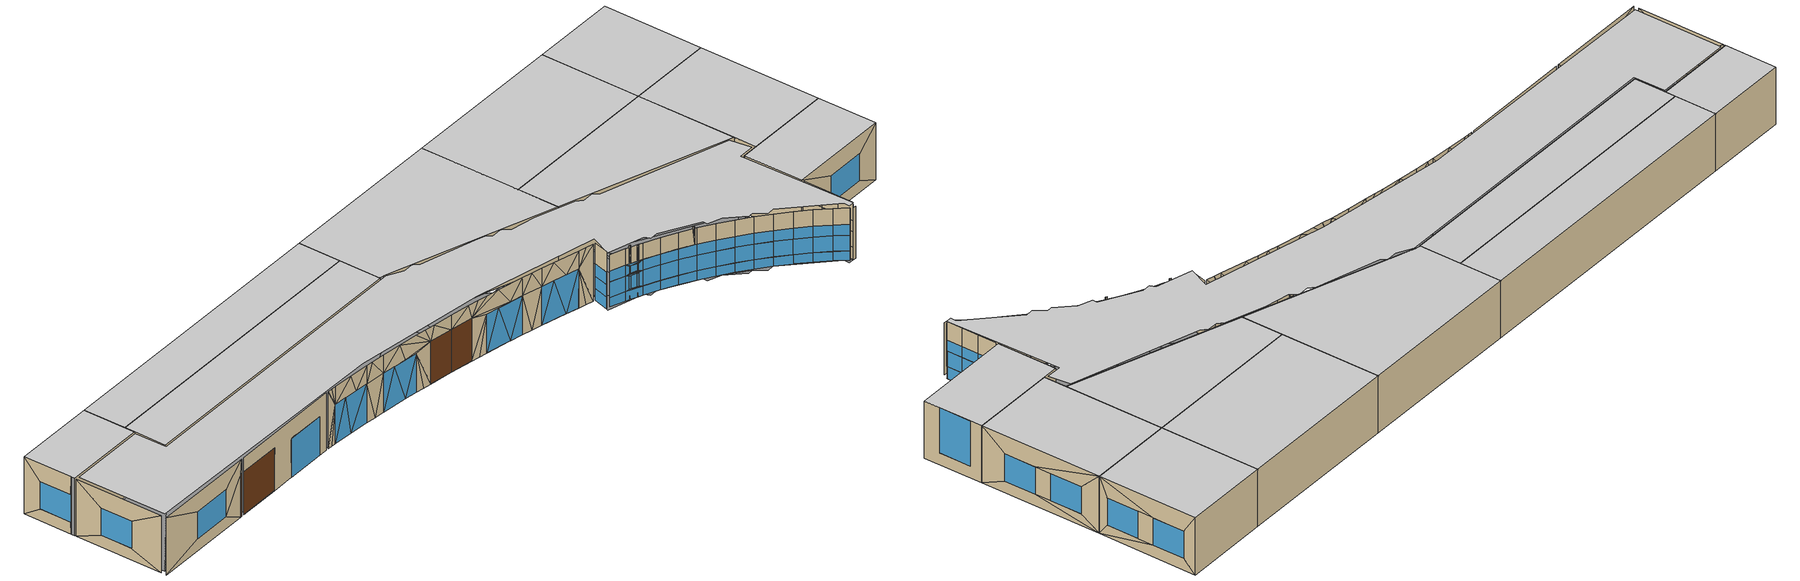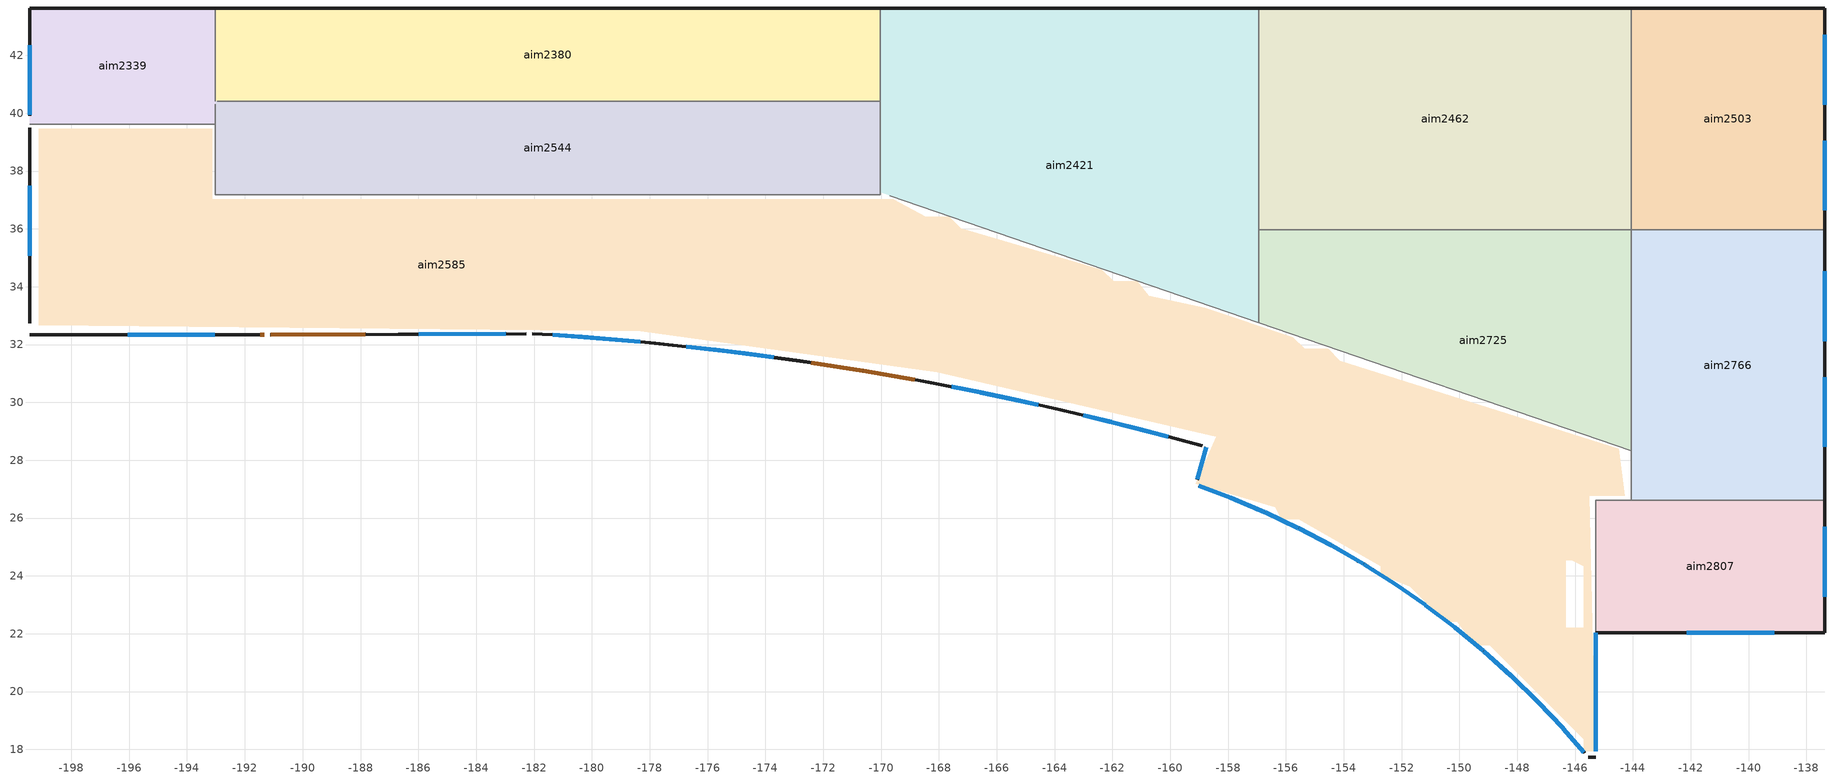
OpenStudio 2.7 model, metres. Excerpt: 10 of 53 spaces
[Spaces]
aim2339
 floor to aim4356: -199.43,39.63 -199.43,43.64 -193.03,43.64 -193.03,39.63 z8.03
 wall outside: -193.03,43.64 -199.43,43.64 z8.03:12.5; -199.43,42.37 -199.43,39.93 z8.94:11.08; -199.43,39.91,8.03 -199.43,39.91,12.5 -199.43,39.93,11.08 -199.43,39.93,8.94; -199.43,39.91,8.03 -199.43,39.93,8.94 -199.43,42.37,8.94 -199.43,43.64,8.03; -199.43,39.91,12.5 -199.43,43.64,12.5 -199.43,42.37,11.08 -199.43,39.93,11.08; -199.43,42.37,8.94 -199.43,42.37,11.08 -199.43,43.64,12.5 -199.43,43.64,8.03
 wall to aim2585: -199.43,39.63 -193.03,39.63 z8.03:12.5
 wall to aim2380: -193.03,40.41 -193.03,43.64 z8.03:12.5
 wall to aim2544: -193.03,39.63 -193.03,40.31 z8.03:12.5
 window: -199.43,42.36 -199.43,39.94 z8.95:11.07
 ceiling to aim0535: -193.03,39.63 -193.03,43.64 -199.43,43.64 -199.43,39.63 z12.5
aim2380
 floor to aim4397: -193.03,40.41 -193.03,43.64 -170.03,43.64 -170.03,40.41 z8.03
 wall outside: -170.03,43.64 -193.03,43.64 z8.03:12.5
 wall to aim2421: -170.03,40.41 -170.03,43.64 z8.03:12.5
 wall to aim2544: -192.95,40.41 -170.03,40.41 z8.03:12.5
 ceiling to aim0576: -170.03,40.41 -170.03,43.64 -193.03,43.64 -193.03,40.41 z12.5
aim2421
 floor to aim4438: -170.03,37.27 -170.03,43.64 -156.93,43.64 -156.93,32.76 z8.03
 wall outside: -156.93,43.64 -170.03,43.64 z8.03:12.5
 wall to aim2544: -170.03,40.41 -170.03,37.19 z8.03:12.5
 wall to aim2585: -169.69,37.15 -156.93,32.76 z8.03:12.5
 wall to aim2462: -156.93,35.97 -156.93,43.64 z8.03:12.5
 wall to aim2725: -156.93,32.76 -156.93,35.97 z8.03:12.5
 ceiling to aim0617: -156.93,32.76 -156.93,43.64 -170.03,43.64 -170.03,37.27 z12.5
aim2462
 floor to aim4479: -156.93,35.97 -156.93,43.64 -144.06,43.64 -144.06,35.97 z8.03
 wall outside: -144.06,43.64 -156.93,43.64 z8.03:12.5
 wall to aim2503: -144.06,35.97 -144.06,43.64 z8.03:12.5
 wall to aim2725: -156.93,35.97 -144.06,35.97 z8.03:12.5
 ceiling to aim0658: -144.06,35.97 -144.06,43.64 -156.93,43.64 -156.93,35.97 z12.5
aim2503
 floor to aim4520: -144.06,35.97 -144.06,43.64 -137.37,43.64 -137.37,35.97 z8.03
 wall outside: -137.37,43.64 -144.06,43.64 z8.03:12.5; -137.37,36.63 -137.37,39.07 -137.37,40.29 -137.37,42.72 z8.94:11.08; -137.37,35.97,8.03 -137.37,43.64,8.03 -137.37,42.72,8.94 -137.37,40.29,8.94; -137.37,42.72,8.94 -137.37,43.64,8.03 -137.37,43.64,12.5 -137.37,42.72,11.08; -137.37,35.97,12.5 -137.37,40.29,11.08 -137.37,42.72,11.08 -137.37,43.64,12.5; -137.37,35.97,8.03 -137.37,40.29,8.94 -137.37,39.07,8.94 -137.37,36.63,8.94; -137.37,35.97,8.03 -137.37,36.63,8.94 -137.37,36.63,11.08 -137.37,35.97,12.5; -137.37,35.97,12.5 -137.37,36.63,11.08 -137.37,39.07,11.08 -137.37,40.29,11.08
 wall to aim2766: -144.06,35.97 -137.37,35.97 z8.03:12.5
 window: -137.37,40.3 -137.37,42.71 / -137.37,36.64 -137.37,39.05 z8.95:11.07
 ceiling to aim0699: -137.37,35.97 -137.37,43.64 -144.06,43.64 -144.06,35.97 z12.5
aim2544
 floor to aim4561: -193.03,37.19 -193.03,40.41 -170.03,40.41 -170.03,37.19 z8.03
 wall to aim2585: -193.03,39.63 -193.03,37.19 -170.03,37.19 z8.03:12.5
 ceiling to aim0740: -170.03,37.19 -170.03,40.41 -193.03,40.41 -193.03,37.19 z12.5
aim2585
 floor to aim4602: -199.13,32.67 -199.13,39.47 -193.13,39.47 -193.13,37.03 z8.03; -199.13,32.67 -193.13,37.03 -169.57,37.03 -178.31,32.46 z8.03; -178.31,32.46 -169.57,37.03 -168.45,36.42 -168.05,31.04 z8.03; -168.45,36.42 -167.64,36.42 -167.24,36.02 -168.05,31.04 z8.03; -161.95,34.19 -161.14,34.19 -160.74,33.68 -158.4,28.81 z8.03; -168.05,31.04 -167.24,36.02 -162.36,34.59 -161.95,34.19 z8.03; -168.05,31.04 -161.95,34.19 -158.4,28.81 z8.03; -160.74,33.68 -158.81,33.27 -155.76,32.26 -158.4,28.81 z8.03; -158.4,28.81 -155.76,32.26 -155.35,31.85 -156.37,26.37 z8.03; -156.37,26.37 -154.13,31.45 -155.56,25.96 -156.17,25.96 z8.03; -159.11,27.18 -158.4,28.81 -156.37,26.37 z8.03; -156.37,26.37 -155.35,31.85 -154.54,31.85 -154.13,31.45 z8.03; -154.13,31.45 -145.5,26.78 -151.7,23.63 -152.71,24.34 z8.03; -151.7,23.63 -145.5,26.78 -146.31,24.54 -150.07,22.41 z8.03; -155.56,25.96 -154.13,31.45 -152.71,24.34 z8.03; -154.13,31.45 -144.49,28.4 -144.28,26.78 -145.5,26.78 z8.03; -146.11,24.54 -145.5,26.78 -145.71,24.34 z8.03; -145.71,22.21 -145.71,24.34 -145.5,26.78 -145.3,17.94 z8.03; -146.31,24.54 -145.5,26.78 -146.11,24.54 z8.03; -152.71,24.03 -152.71,24.34 -151.7,23.63 z8.03; -151.7,23.63 -150.07,22.41 -150.48,22.41 z8.03; -150.07,22.41 -146.31,24.54 -148.96,21.6 -149.46,21.6 z8.03; -148.96,21.6 -146.31,22.21 -145.71,22.21 -145.71,18.35 z8.03; -148.96,21.6 -146.31,24.54 -146.31,22.21 z8.03; -145.71,17.94 -145.71,18.35 -145.71,22.21 -145.3,17.94 z8.03
 wall outside: -145.54,17.74 -145.28,17.74 z8.23:12.3; -158.75,28.45 -159.06,27.33 / -145.28,17.99 -145.28,19.17 -145.28,20.45 -145.28,21.84 z8.03:8.97; -158.75,28.45 -159.06,27.33 z8.97:9.93; -158.75,28.45 -159.06,27.33 z9.93:10.9; -158.75,28.45 -159.06,27.33 z10.9:12.5; -145.28,17.94 -145.28,17.99 -145.28,19.17 -145.28,20.45 -145.28,22.04 / -156.72,26.2 -155.56,25.65 -154.43,25.05 -153.32,24.41 -152.23,23.72 -151.18,22.99 -150.16,22.22 -149.17,21.4 -148.21,20.55 -147.29,19.65 -146.41,18.72 -145.7,17.9 / -159.01,27.11 -157.9,26.7 z8.97:10.19; -145.28,17.94 -145.28,17.99 -145.28,19.17 -145.28,20.45 -145.28,22.04 / -156.72,26.2 -155.56,25.65 -154.43,25.05 -153.32,24.41 -152.23,23.72 -151.18,22.99 -150.16,22.22 -149.17,21.4 -148.21,20.55 -147.29,19.65 -146.41,18.72 -145.7,17.9 / -159.01,27.11 -157.9,26.7 z10.19:11.04; -145.28,17.99 -145.28,19.17 -145.28,20.45 -145.28,21.84 z11.04:12.5; -145.28,17.94 -145.28,17.99 z11.04:12.37; -156.72,26.2 -155.56,25.65 -154.43,25.05 -153.32,24.41 -152.23,23.72 -151.18,22.99 -150.16,22.22 -149.17,21.4 -148.21,20.55 -147.29,19.65 -146.41,18.72 -145.7,17.9 / -159.01,27.11 -157.9,26.7 z8.24:8.97; -157.63,26.58 -157.54,26.54 -157.09,26.35 -157,26.31 z9.06:10.1; -157.54,26.54 -157.09,26.35 z10.29:10.85; -156.72,26.2 -155.56,25.65 -154.43,25.05 -153.32,24.41 -152.23,23.72 -151.18,22.99 -150.16,22.22 -149.17,21.4 -148.21,20.55 -147.29,19.65 -146.41,18.72 -145.7,17.9 / -159.01,27.11 -157.9,26.7 z11.04:12.33; -199.43,37.5 -199.43,35.06 / -196.07,32.34 -193.02,32.34 z8.94:11.08; -191.47,32.34 -191.33,32.34 / -191.12,32.34 -187.81,32.35 / -172.43,31.38 -170.62,31.09 -168.82,30.78 z8.03:11.38; -186,32.36 -182.96,32.38 z8.03:11.07; -145.7,17.93,8.23 -145.67,17.89,8.23 -145.67,17.89,12.3 -145.7,17.93,10.26; -145.73,17.97,8.23 -145.7,17.93,8.23 -145.7,17.93,10.26; -153.51,24.51,9.02 -153.47,24.48,9.02 -153.47,24.48,10.11 -153.51,24.51,9.57; -153.56,24.53,9.02 -153.51,24.51,9.02 -153.51,24.51,9.57; -157.03,26.32,9.02 -156.99,26.3,9.02 -156.99,26.3,10.11 -157.03,26.32,9.57; -157.08,26.34,9.02 -157.03,26.32,9.02 -157.03,26.32,9.57; -157.59,26.56,9.02 -157.55,26.54,9.02 -157.55,26.54,10.11 -157.59,26.56,9.57; -157.64,26.58,9.02 -157.59,26.56,9.02 -157.59,26.56,9.57; -153.52,24.51,11.8 -153.47,24.48,11.11 -153.47,24.48,12.5 -153.52,24.51,12.5; -153.57,24.54,12.5 -153.52,24.51,11.8 -153.52,24.51,12.5; -157.03,26.32,11.7 -156.99,26.3,11.11 -156.99,26.3,12.3 -157.03,26.32,12.3; -157.08,26.34,12.3 -157.03,26.32,11.7 -157.03,26.32,12.3; -157.6,26.56,11.8 -157.55,26.54,11.11 -157.55,26.54,12.5 -157.6,26.56,12.5; -157.65,26.58,12.5 -157.6,26.56,11.8 -157.6,26.56,12.5; -157.9,26.7,8.24 -157.63,26.58,8.24 -157.63,26.58,8.88 -157.54,26.54,8.24 -157.09,26.35,8.24 -157.09,26.35,8.88 -157,26.31,8.24 -156.72,26.2,8.24 -156.72,26.2,8.97 -157.9,26.7,8.97; -157.09,26.35,9.06 -156.72,26.2,8.97 -157,26.31,9.06; -157.54,26.54,9.06 -156.72,26.2,8.97 -157.09,26.35,9.06; -157,26.31,9.06 -156.72,26.2,8.97 -156.72,26.2,10.19 -157,26.31,10.1; -157.09,26.35,10.1 -157,26.31,10.1 -156.72,26.2,10.19; -157.54,26.54,10.1 -157.09,26.35,10.1 -156.72,26.2,10.19; -157.9,26.7,8.97 -157.54,26.54,9.06 -157.63,26.58,9.06; -157.9,26.7,8.97 -156.72,26.2,8.97 -157.54,26.54,9.06; -157.9,26.7,8.97 -157.63,26.58,9.06 -157.63,26.58,10.1 -157.9,26.7,10.19; -157.9,26.7,10.19 -157.63,26.58,10.1 -157.54,26.54,10.1; -157.9,26.7,10.19 -157.54,26.54,10.1 -156.72,26.2,10.19; -157.09,26.35,10.29 -156.72,26.2,10.19 -157,26.31,10.29; -157.54,26.54,10.29 -156.72,26.2,10.19 -157.09,26.35,10.29; -157,26.31,10.29 -156.72,26.2,10.19 -156.72,26.2,11.04 -157,26.31,10.85; -157.09,26.35,10.85 -157,26.31,10.85 -156.72,26.2,11.04; -157.54,26.54,10.85 -157.09,26.35,10.85 -156.72,26.2,11.04; -157.9,26.7,10.19 -157.54,26.54,10.29 -157.63,26.58,10.29; -157.9,26.7,10.19 -156.72,26.2,10.19 -157.54,26.54,10.29; -157.9,26.7,10.19 -157.63,26.58,10.29 -157.63,26.58,10.85 -157.9,26.7,11.04; -157.9,26.7,11.04 -157.63,26.58,10.85 -157.54,26.54,10.85; -157.9,26.7,11.04 -157.54,26.54,10.85 -156.72,26.2,11.04; -157.9,26.7,11.04 -156.72,26.2,11.04 -156.72,26.2,12.33 -157,26.31,12.33 -157.09,26.35,11.14 -157.09,26.35,12.33 -157.54,26.54,12.33 -157.63,26.58,11.14 -157.63,26.58,12.33 -157.9,26.7,12.33; -157.09,26.35,11.14 -157,26.31,12.33 -157.09,26.35,12.33; -157.63,26.58,11.14 -157.54,26.54,12.33 -157.63,26.58,12.33; -199.43,32.74,8.03 -199.43,32.74,12.5 -199.43,35.06,11.08 -199.43,35.06,8.94; -199.43,32.74,8.03 -199.43,35.06,8.94 -199.43,37.5,8.94 -199.43,39.5,8.03; -199.43,32.74,12.5 -199.43,39.5,12.5 -199.43,37.5,11.08 -199.43,35.06,11.08; -199.43,37.5,8.94 -199.43,37.5,11.08 -199.43,39.5,12.5 -199.43,39.5,8.03; -193.02,32.34,8.94 -191.47,32.34,8.03 -191.47,32.34,11.38; -199.43,32.34,8.03 -191.47,32.34,8.03 -193.02,32.34,8.94 -196.07,32.34,8.94; -191.47,32.34,11.38 -191.33,32.34,11.38 -191.33,32.34,12.5; -193.02,32.34,8.94 -191.47,32.34,11.38 -191.33,32.34,12.5 -193.02,32.34,11.08; -199.43,32.34,8.03 -196.07,32.34,8.94 -196.07,32.34,11.08 -199.43,32.34,12.5; -199.43,32.34,12.5 -196.07,32.34,11.08 -193.02,32.34,11.08 -191.33,32.34,12.5; -191.12,32.34,11.38 -187.81,32.35,11.38 -187.81,32.35,8.03 -186,32.36,8.03 -186,32.36,11.07 -182.96,32.38,11.07 -182.96,32.38,8.03 -182.26,32.38,8.03 -182.26,32.38,12.5 -191.12,32.34,12.5; -181.71,32.36,12.5 -181.36,32.34,11.07 -181.36,32.34,12.5; -182.06,32.38,12.5 -181.36,32.34,11.07 -181.71,32.36,12.5; -181.36,32.34,11.07 -179.33,32.18,11.07 -179.84,32.22,12.5; -181.36,32.34,12.5 -181.36,32.34,11.07 -179.84,32.22,12.5; -179.84,32.22,12.5 -179.33,32.18,11.07 -178.32,32.09,12.5; -178.32,32.09,12.5 -178.32,32.09,11.07 -177.79,32.04,12.5; -182.06,32.38,8.03 -181.36,32.34,11.07 -182.06,32.38,12.5; -175.22,31.76,12.5 -172.43,31.38,11.38 -173.71,31.56,12.5; -176.73,31.93,12.5 -176.73,31.93,11.07 -175.22,31.76,12.5; -173.71,31.56,12.5 -172.43,31.38,11.38 -172.92,31.45,12.5; -172.92,31.45,12.5 -172.43,31.38,11.38 -172.13,31.33,12.5; -172.43,31.38,11.38 -170.62,31.09,11.38 -172.13,31.33,12.5; -177.79,32.04,12.5 -176.73,31.93,11.07 -176.73,31.93,12.5; -175.22,31.76,12.5 -174.71,31.69,11.07 -172.43,31.38,11.38; -182.06,32.38,8.03 -181.71,32.36,8.03 -181.36,32.34,11.07; -179.33,32.18,11.07 -178.32,32.09,11.07 -178.32,32.09,12.5; -181.71,32.36,8.03 -181.36,32.34,8.03 -181.36,32.34,11.07; -178.32,32.09,8.03 -177.53,32.01,8.03 -178.32,32.09,11.07; -178.32,32.09,11.07 -177.53,32.01,8.03 -176.73,31.93,11.07; -178.32,32.09,11.07 -176.73,31.93,11.07 -177.79,32.04,12.5; -176.73,31.93,11.07 -174.71,31.69,11.07 -175.22,31.76,12.5; -173.71,31.56,8.03 -173.07,31.47,8.03 -173.71,31.56,11.07; -173.71,31.56,11.07 -173.07,31.47,8.03 -172.43,31.38,8.03; -173.71,31.56,11.07 -172.43,31.38,8.03 -172.43,31.38,11.38; -177.53,32.01,8.03 -176.73,31.93,8.03 -176.73,31.93,11.07; -174.71,31.69,11.07 -173.71,31.56,11.07 -172.43,31.38,11.38; -172.13,31.33,12.5 -170.62,31.09,11.38 -170.62,31.09,12.5; -168.82,30.78,11.38 -167.55,30.54,12.5 -168.34,30.69,12.5; -169.12,30.84,12.5 -168.82,30.78,11.38 -168.34,30.69,12.5; -168.82,30.78,8.03 -167.55,30.54,11.07 -168.82,30.78,11.38; -170.62,31.09,11.38 -168.82,30.78,11.38 -169.12,30.84,12.5; -168.82,30.78,11.38 -165.56,30.14,11.07 -166.56,30.34,12.5; -168.82,30.78,11.38 -167.55,30.54,11.07 -165.56,30.14,11.07; -168.82,30.78,11.38 -166.56,30.34,12.5 -167.55,30.54,12.5; -170.62,31.09,12.5 -170.62,31.09,11.38 -169.12,30.84,12.5; -164.57,29.92,12.5 -164.57,29.92,11.07 -163.79,29.74,12.5; -166.56,30.34,12.5 -165.56,30.14,11.07 -164.57,29.92,12.5; -163.01,29.56,11.07 -162.03,29.32,12.5 -163.01,29.56,12.5; -160.06,28.81,11.07 -159.48,28.66,12.5 -160.06,28.81,12.5; -162.03,29.32,12.5 -161.04,29.07,11.07 -160.06,28.81,12.5; -163.79,29.74,12.5 -163.01,29.56,11.07 -163.01,29.56,12.5; -160.06,28.81,11.07 -158.9,28.49,12.5 -159.48,28.66,12.5; -168.82,30.78,8.03 -168.19,30.66,8.03 -167.55,30.54,11.07; -165.56,30.14,11.07 -164.57,29.92,11.07 -164.57,29.92,12.5; -168.19,30.66,8.03 -167.55,30.54,8.03 -167.55,30.54,11.07; -164.57,29.92,8.03 -163.79,29.74,8.03 -164.57,29.92,11.07; -164.57,29.92,11.07 -163.79,29.74,8.03 -163.01,29.56,11.07; -164.57,29.92,11.07 -163.01,29.56,11.07 -163.79,29.74,12.5; -163.01,29.56,11.07 -161.04,29.07,11.07 -162.03,29.32,12.5; -160.06,28.81,8.03 -159.48,28.66,8.03 -160.06,28.81,11.07; -160.06,28.81,11.07 -159.48,28.66,8.03 -158.9,28.49,8.03; -160.06,28.81,11.07 -158.9,28.49,8.03 -158.9,28.49,12.5; -163.79,29.74,8.03 -163.01,29.56,8.03 -163.01,29.56,11.07; -161.04,29.07,11.07 -160.06,28.81,11.07 -160.06,28.81,12.5; -181.36,32.34,8.03 -180.34,32.26,11.07 -181.36,32.34,11.07; -181.36,32.34,8.03 -179.84,32.22,8.03 -180.34,32.26,11.07; -179.84,32.22,8.03 -178.32,32.09,8.03 -178.32,32.09,11.07; -180.34,32.26,11.07 -179.84,32.22,8.03 -178.32,32.09,11.07; -167.55,30.54,8.03 -166.56,30.34,11.07 -167.55,30.54,11.07; -167.55,30.54,8.03 -165.56,30.14,8.03 -166.56,30.34,11.07; -165.56,30.14,8.03 -164.57,29.92,8.03 -164.57,29.92,11.07; -166.56,30.34,11.07 -165.56,30.14,8.03 -164.57,29.92,11.07; -176.73,31.93,8.03 -175.72,31.82,11.07 -176.73,31.93,11.07; -176.73,31.93,8.03 -174.71,31.69,8.03 -175.72,31.82,11.07; -174.71,31.69,8.03 -173.71,31.56,8.03 -173.71,31.56,11.07; -175.72,31.82,11.07 -174.71,31.69,8.03 -173.71,31.56,11.07; -163.01,29.56,8.03 -162.03,29.32,11.07 -163.01,29.56,11.07; -163.01,29.56,8.03 -161.04,29.07,8.03 -162.03,29.32,11.07; -161.04,29.07,8.03 -160.06,28.81,8.03 -160.06,28.81,11.07; -162.03,29.32,11.07 -161.04,29.07,8.03 -160.06,28.81,11.07
 wall to aim2807: -145.28,22.04 -145.28,26.61 -144.06,26.61 z8.03:12.5
 wall to aim2766: -144.06,26.61 -144.06,28.32 z8.03:12.5
 wall to aim2725: -144.06,28.32 -156.93,32.76 z8.03:12.5
 window: -158.75,28.45 -159.06,27.34 z8.03:8.96; -158.75,28.45 -159.06,27.34 z8.97:9.93; -158.75,28.45 -159.06,27.34 z9.94:10.89; -145.28,20.46 -145.28,21.83 / -145.28,19.18 -145.28,20.45 / -145.28,18 -145.28,19.17 z8.03:8.97; -145.28,20.46 -145.28,22.03 z8.98:10.18; -145.28,19.18 -145.28,20.45 / -145.28,18 -145.28,19.17 z8.98:10.19; -145.28,17.94 -145.28,17.99 / -146.41,18.72 -145.7,17.91 / -147.29,19.65 -146.42,18.72 / -148.21,20.54 -147.3,19.66 / -149.16,21.4 -148.22,20.55 / -150.15,22.21 -149.17,21.41 / -151.17,22.99 -150.16,22.22 / -152.23,23.72 -151.18,23 / -153.31,24.41 -152.24,23.73 / -154.42,25.05 -153.32,24.41 / -155.56,25.65 -154.43,25.06 / -156.72,26.19 -155.57,25.65 / -159.01,27.11 -157.91,26.7 z8.97:10.19; -145.28,20.46 -145.28,22.03 / -145.28,19.18 -145.28,20.45 / -145.28,18 -145.28,19.17 / -147.29,19.65 -146.41,18.72 / -146.41,18.72 -145.7,17.9 / -148.21,20.54 -147.3,19.66 / -149.16,21.4 -148.22,20.55 / -150.15,22.22 -149.17,21.41 / -151.17,22.99 -150.16,22.22 / -152.23,23.72 -151.18,23 / -153.31,24.41 -152.24,23.73 / -154.42,25.05 -153.32,24.41 / -155.56,25.65 -154.43,25.06 / -156.72,26.19 -155.57,25.65 / -159.01,27.11 -157.91,26.7 z10.2:11.04; -145.28,17.94 -145.28,17.99 z10.19:11.04; -147.29,19.65 -146.41,18.72 / -146.41,18.72 -145.7,17.9 / -148.21,20.54 -147.3,19.66 / -149.16,21.4 -148.21,20.55 / -150.15,22.22 -149.17,21.41 / -151.18,22.99 -150.16,22.22 / -152.23,23.72 -151.18,23 / -153.31,24.41 -152.24,23.73 / -154.42,25.05 -153.32,24.41 / -155.56,25.65 -154.43,25.06 / -156.72,26.19 -155.57,25.65 / -159.01,27.11 -157.91,26.7 z8.24:8.96; -157.54,26.54 -157.09,26.35 z9.07:10.09; -157.09,26.35 -157,26.31 / -157.63,26.58 -157.54,26.54 z9.06:10.1; -157.54,26.54 -157.09,26.35 z10.29:10.85; -199.43,37.49 -199.43,35.07 / -196.06,32.34 -193.03,32.34 z8.95:11.07; -185.99,32.36 -182.97,32.38 z8.04:11.06; -157.9,26.69,8.24 -157.63,26.58,8.24 -157.63,26.58,8.88 -157.54,26.54,8.24 -157.09,26.35,8.24 -157.09,26.35,8.88 -156.99,26.31,8.24 -156.73,26.2,8.24 -156.73,26.2,8.96 -157.9,26.69,8.96; -157.54,26.54,9.06 -156.72,26.2,8.97 -157.09,26.35,9.06; -156.99,26.31,9.06 -156.72,26.2,8.97 -156.72,26.2,10.19 -156.99,26.31,10.1; -157.54,26.54,10.1 -157.09,26.35,10.1 -156.72,26.2,10.19; -157.9,26.7,8.97 -156.72,26.2,8.97 -157.54,26.54,9.06; -157.9,26.7,8.97 -157.63,26.58,9.06 -157.63,26.58,10.1 -157.9,26.7,10.19; -157.9,26.7,10.19 -157.54,26.54,10.1 -156.72,26.2,10.19; -157.54,26.54,10.29 -156.72,26.2,10.19 -157.09,26.35,10.29; -156.99,26.31,10.29 -156.72,26.2,10.19 -156.72,26.2,11.04 -156.99,26.31,10.85; -157.09,26.35,10.85 -157,26.31,10.85 -156.72,26.2,11.04; -157.54,26.54,10.85 -157.09,26.35,10.86 -156.72,26.2,11.04; -157.9,26.7,10.19 -156.72,26.2,10.19 -157.54,26.54,10.28; -157.9,26.7,10.19 -157.63,26.58,10.29 -157.63,26.58,10.85 -157.9,26.7,11.04; -157.9,26.7,11.04 -157.63,26.58,10.85 -157.54,26.54,10.85; -157.9,26.7,11.04 -157.54,26.54,10.86 -156.72,26.2,11.04; -181.36,32.34,8.04 -180.35,32.26,11.07 -181.35,32.34,11.07; -181.35,32.34,8.03 -179.85,32.23,8.03 -180.35,32.26,11.06; -179.83,32.22,8.03 -178.33,32.09,8.04 -178.32,32.09,11.06; -180.33,32.26,11.06 -179.84,32.22,8.04 -178.33,32.09,11.07; -167.55,30.54,8.04 -166.56,30.34,11.07 -167.54,30.54,11.07; -167.54,30.54,8.04 -165.57,30.14,8.04 -166.56,30.34,11.06; -165.55,30.13,8.03 -164.57,29.92,8.03 -164.57,29.92,11.06; -166.54,30.34,11.07 -165.56,30.14,8.04 -164.58,29.92,11.07; -176.73,31.93,8.04 -175.73,31.82,11.07 -176.72,31.93,11.07; -176.72,31.93,8.04 -174.73,31.69,8.04 -175.72,31.82,11.06; -174.71,31.69,8.03 -173.71,31.56,8.03 -173.71,31.56,11.06; -175.71,31.81,11.07 -174.71,31.69,8.04 -173.72,31.56,11.07; -163.01,29.56,8.04 -162.03,29.32,11.07 -163.01,29.56,11.07; -163,29.56,8.04 -161.05,29.07,8.04 -162.03,29.32,11.06; -161.03,29.07,8.03 -160.07,28.81,8.03 -160.06,28.81,11.06; -162.01,29.32,11.07 -161.04,29.07,8.04 -160.07,28.82,11.07
 door: -191.47,32.34 -191.33,32.34 z8.03:11.38; -191.11,32.34 -187.83,32.35 z8.04:11.36; -172.42,31.38 -170.63,31.1 / -170.61,31.09 -168.83,30.78 z8.04:11.37
 ceiling to aim0781: -178.31,32.46 -168.05,31.04 -158.4,28.81 -159.11,27.18 -156.37,26.37 -156.17,25.96 -155.56,25.96 -152.71,24.34 -152.71,24.03 -151.7,23.63 -150.48,22.41 -150.07,22.41 -149.46,21.6 -148.96,21.6 -145.71,18.35 -145.71,17.94 -145.3,17.94 -145.5,26.78 -144.28,26.78 -144.49,28.4 -154.13,31.45 -154.54,31.85 -155.35,31.85 -155.76,32.26 -158.81,33.27 -160.74,33.68 -161.14,34.19 -161.95,34.19 -162.36,34.59 -167.24,36.02 -167.64,36.42 -168.45,36.42 -169.57,37.03 -193.13,37.03 -193.13,39.47 -199.13,39.47 -199.13,32.67 z12.5
aim2725
 floor to aim5203: -156.93,32.76 -156.93,35.97 -144.06,35.97 -144.06,28.32 z8.03
 wall to aim2766: -144.06,28.32 -144.06,35.97 z8.03:12.5
 ceiling to aim0951: -144.06,28.32 -144.06,35.97 -156.93,35.97 -156.93,32.76 z12.5
aim2766
 floor to aim5244: -144.06,26.61 -144.06,35.97 -137.37,35.97 -137.37,26.61 z8.03
 wall outside: -137.37,28.45 -137.37,30.89 -137.37,32.11 -137.37,34.55 z8.94:11.08; -137.37,30.89,8.94 -137.37,35.97,8.03 -137.37,34.55,8.94 -137.37,32.11,8.94; -137.37,34.55,8.94 -137.37,35.97,8.03 -137.37,35.97,12.5 -137.37,34.55,11.08; -137.37,30.89,11.08 -137.37,32.11,11.08 -137.37,34.55,11.08 -137.37,35.97,12.5; -137.37,26.61,8.03 -137.37,35.97,8.03 -137.37,30.89,8.94 -137.37,28.45,8.94; -137.37,26.61,8.03 -137.37,28.45,8.94 -137.37,28.45,11.08 -137.37,26.61,12.5; -137.37,26.61,12.5 -137.37,28.45,11.08 -137.37,30.89,11.08 -137.37,35.97,12.5
 wall to aim2807: -144.06,26.61 -137.37,26.61 z8.03:12.5
 window: -137.37,28.46 -137.37,30.88 / -137.37,32.12 -137.37,34.53 z8.95:11.07
 ceiling to aim0992: -137.37,26.61 -137.37,35.97 -144.06,35.97 -144.06,26.61 z12.5
aim2807
 floor to aim5285: -145.28,22.04 -145.28,26.61 -137.37,26.61 -137.37,22.04 z8.03
 wall outside: -142.14,22.04 -139.1,22.04 z8.94:11.08; -137.37,23.27 -137.37,25.71 z8.94:12.5; -145.28,22.04,12.5 -142.14,22.04,11.08 -139.1,22.04,11.08 -137.37,22.04,12.5; -139.1,22.04,8.94 -137.37,22.04,8.03 -137.37,22.04,12.5 -139.1,22.04,11.08; -145.28,22.04,8.03 -142.14,22.04,8.94 -142.14,22.04,11.08 -145.28,22.04,12.5; -145.28,22.04,8.03 -137.37,22.04,8.03 -139.1,22.04,8.94 -142.14,22.04,8.94; -137.37,22.04,8.03 -137.37,26.61,8.03 -137.37,26.61,12.5 -137.37,25.71,12.5 -137.37,25.71,8.94 -137.37,23.27,8.94 -137.37,23.27,12.5 -137.37,22.04,12.5
 window: -142.13,22.04 -139.11,22.04 z8.95:11.07; -137.37,23.28 -137.37,25.69 z8.96:12.48
 ceiling to aim1033: -137.37,22.04 -137.37,26.61 -145.28,26.61 -145.28,22.04 z12.5
[Building]
Project Name
[ThermalZone] Use Ideal Air Loads=No
aim2339 ThermalZone; aim2380 ThermalZone; aim2421 ThermalZone; aim2462 ThermalZone; aim2503 ThermalZone; aim2544 ThermalZone; aim2585 ThermalZone; aim2725 ThermalZone; aim2766 ThermalZone; aim2807 ThermalZone
[Space]
Name | Thermal Zone | Design Specification Outdoor Air Object
aim2339 | aim2339 ThermalZone | aim2339_ventilation
aim2380 | aim2380 ThermalZone | aim2380_ventilation
aim2421 | aim2421 ThermalZone | aim2421_ventilation
aim2462 | aim2462 ThermalZone | aim2462_ventilation
aim2503 | aim2503 ThermalZone | aim2503_ventilation
aim2544 | aim2544 ThermalZone | aim2544_ventilation
aim2585 | aim2585 ThermalZone | aim2585_ventilation
aim2725 | aim2725 ThermalZone | aim2725_ventilation
aim2766 | aim2766 ThermalZone | aim2766_ventilation
aim2807 | aim2807 ThermalZone | aim2807_ventilation
[SpaceInfiltration:DesignFlowRate] Schedule=Always On Discrete; Design Flow Rate Calculation Method=Flow/Space; Design Flow Rate {m3/s}=0
Name | Space or SpaceType
aim2339_infiltration | aim2339
aim2380_infiltration | aim2380
aim2421_infiltration | aim2421
aim2462_infiltration | aim2462
aim2503_infiltration | aim2503
aim2544_infiltration | aim2544
aim2585_infiltration | aim2585
aim2725_infiltration | aim2725
aim2766_infiltration | aim2766
aim2807_infiltration | aim2807
[DesignSpecification:OutdoorAir] Outdoor Air Flow per Person {m3/s-person}=0; Outdoor Air Flow per Floor Area {m3/s-m2}=0; Outdoor Air Flow Rate {m3/s}=0; Outdoor Air Flow Air Changes per Hour {1/hr}=0
aim2339_ventilation; aim2380_ventilation; aim2421_ventilation; aim2462_ventilation; aim2503_ventilation; aim2544_ventilation; aim2585_ventilation; aim2725_ventilation; aim2766_ventilation; aim2807_ventilation
[Schedule:Constant]
Always On Discrete: Value=1
